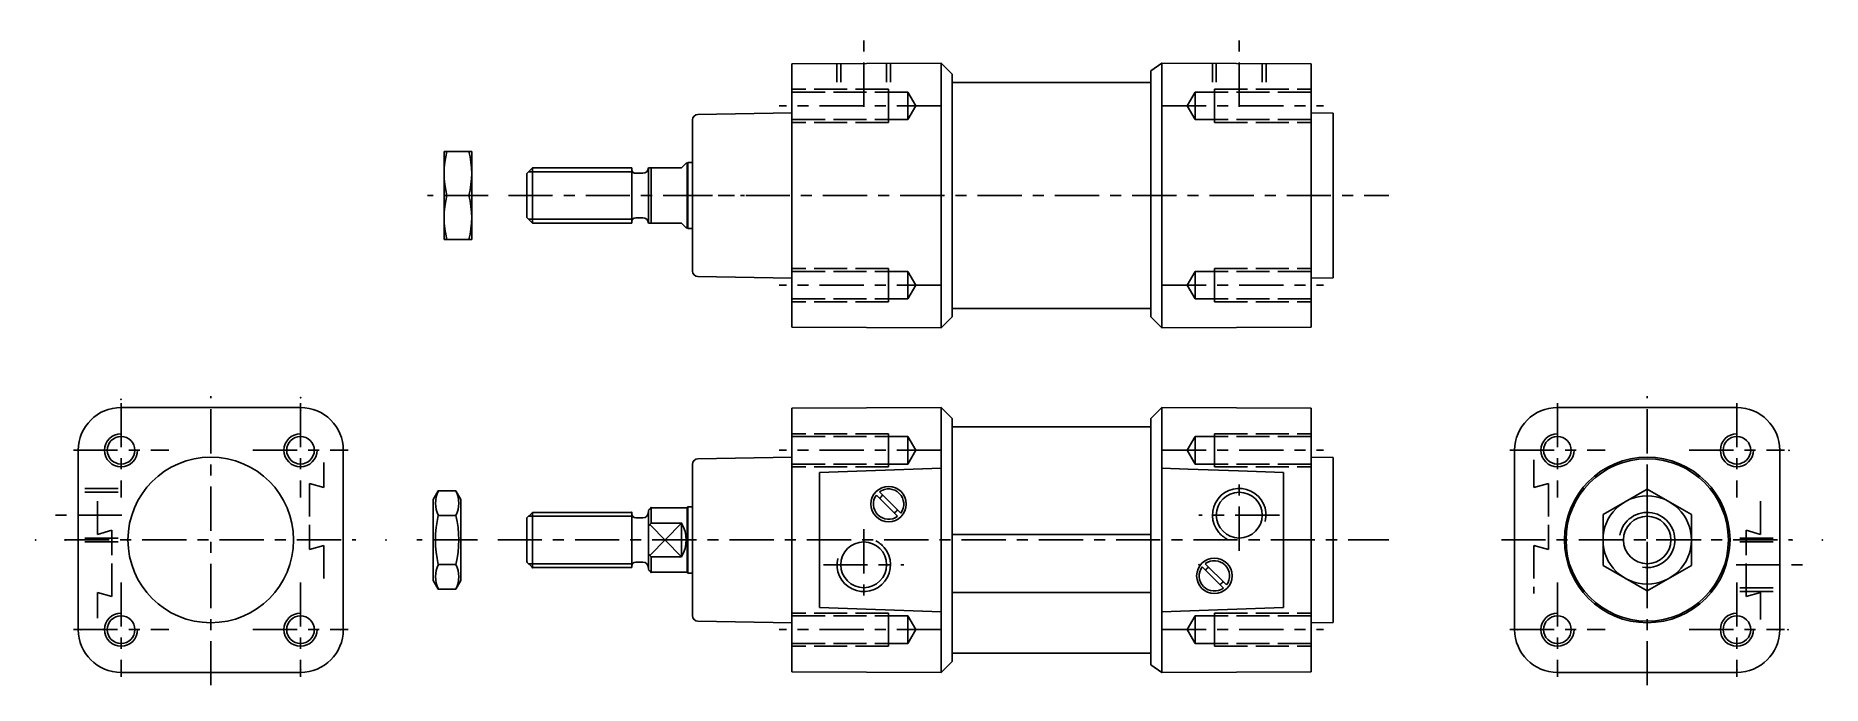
# Model space of a CAD drawing. Extents: x 1176 to 1499, y 968 to 1086.
import ezdxf

# ---------------------------------------------------------------- set-up
doc = ezdxf.new("R2010")
doc.units = 0
doc.header["$LTSCALE"] = 2
doc.linetypes.add('AM_ISO02W050X2', pattern=[3.75, 3, -0.75])
doc.linetypes.add('CENTER', pattern=[7, 4, -1, 1, -1])
doc.layers.add('MICRO', color=5, linetype='CONTINUOUS')

msp = doc.modelspace()

# ---------------------------------------------------------------- linework, layer by layer
at = {"layer": 'MICRO', "color": 7, "linetype": 'CENTER'}
for p, q in [((1325.53, 1073.08), (1325.53, 1085.96)), ((1393.53, 1073.08), (1393.53, 1085.96)), ((1339.53, 1073.26), (1310.24, 1073.26)), ((1379.53, 1073.26), (1408.81, 1073.26)), ((1257.53, 1057.01), (1246.53, 1057.01)), ((1261.19, 1057.01), (1303.92, 1057.01)), ((1290.15, 1057.01), (1420.6, 1057.01)), ((1339.53, 1040.76), (1310.24, 1040.76)), ((1379.53, 1040.76), (1408.81, 1040.76)), ((1191.03, 1019.4), (1191.03, 1002.29)), ((1207.28, 968.27), (1207.28, 1020.64)), ((1223.53, 1019.4), (1223.53, 1002.29)), ((1451.16, 1019.4), (1451.16, 1002.29)), ((1467.41, 968.27), (1467.41, 1020.64)), ((1483.66, 1019.4), (1483.66, 1002.29)), ((1182.41, 1010.85), (1199.66, 1010.85)), ((1214.91, 1010.85), (1232.16, 1010.85)), ((1339.53, 1010.85), (1310.24, 1010.85)), ((1379.53, 1010.85), (1408.81, 1010.85)), ((1442.54, 1010.85), (1459.79, 1010.85)), ((1475.04, 1010.85), (1492.29, 1010.85)), ((1467.41, 1006.83), (1467.41, 982.36)), ((1393.53, 992.66), (1393.53, 1005.54)), ((1191.17, 999.1), (1178.29, 999.1)), ((1325.53, 996.54), (1325.53, 983.66)), ((1400.82, 999.1), (1386.23, 999.1)), ((1180.88, 994.6), (1233.52, 994.6)), ((1255.58, 994.6), (1244.58, 994.6)), ((1259.24, 994.6), (1420.6, 994.6)), ((1441.01, 994.6), (1493.65, 994.6)), ((1455.18, 994.6), (1479.65, 994.6)), ((1318.23, 990.1), (1332.82, 990.1)), ((1483.52, 990.1), (1496.41, 990.1)), ((1191.03, 986.9), (1191.03, 969.79)), ((1223.53, 986.9), (1223.53, 969.79)), ((1451.16, 986.9), (1451.16, 969.79)), ((1483.66, 986.9), (1483.66, 969.79)), ((1182.41, 978.35), (1199.66, 978.35)), ((1214.91, 978.35), (1232.16, 978.35)), ((1339.53, 978.35), (1310.24, 978.35)), ((1379.53, 978.35), (1408.81, 978.35)), ((1442.54, 978.35), (1459.79, 978.35)), ((1475.04, 978.35), (1492.29, 978.35))]:
    msp.add_line(p, q, dxfattribs=at)
at = {"layer": 'MICRO'}
for p, q in [((1312.53, 1080.89), (1339.53, 1081.01)), ((1312.53, 1033.13), (1312.53, 1080.89)), ((1339.53, 1081.01), (1341.53, 1079.01)), ((1339.53, 1033.01), (1339.53, 1081.01)), ((1379.53, 1081.01), (1377.53, 1079.61)), ((1406.53, 1080.89), (1379.53, 1081.01)), ((1379.53, 1033.01), (1379.53, 1081.01)), ((1406.53, 1033.13), (1406.53, 1080.89)), ((1341.53, 1035.01), (1341.53, 1079.01)), ((1341.53, 1077.51), (1377.53, 1077.51)), ((1377.53, 1035.01), (1377.53, 1079.61)), ((1295.51, 1071.71), (1312.53, 1072.01)), ((1410.53, 1071.94), (1406.53, 1072.01)), ((1410.53, 1042.08), (1410.53, 1071.94)), ((1294.53, 1043.31), (1294.53, 1070.71)), ((1254.53, 1065.01), (1249.53, 1065.01)), ((1249.53, 1065.01), (1249.53, 1049.01)), ((1254.53, 1049.01), (1254.53, 1065.01)), ((1264.53, 1061.01), (1265.53, 1062.01)), ((1264.83, 1061.31), (1283.67, 1061.31)), ((1265.53, 1062.01), (1283.53, 1062.01)), ((1265.53, 1062.01), (1265.53, 1052.01)), ((1283.53, 1052.01), (1283.53, 1062.01)), ((1286.52, 1062.01), (1292.53, 1062.01)), ((1286.53, 1052.01), (1286.53, 1062.01)), ((1287.03, 1062.01), (1287.03, 1052.01)), ((1292.53, 1062.01), (1293.38, 1062.86)), ((1293.38, 1062.86), (1293.53, 1062.86)), ((1293.53, 1062.86), (1293.68, 1063.01)), ((1293.53, 1051.16), (1293.53, 1062.86)), ((1293.68, 1063.01), (1294.53, 1063.01)), ((1293.68, 1051.01), (1293.68, 1063.01)), ((1264.53, 1053.01), (1264.53, 1061.01)), ((1284.23, 1061.03), (1285.53, 1061.03)), ((1254.02, 1057.01), (1250.04, 1057.01)), ((1264.53, 1053.01), (1265.53, 1052.01)), ((1264.83, 1052.71), (1283.67, 1052.71)), ((1265.53, 1052.01), (1283.53, 1052.01)), ((1284.23, 1052.99), (1285.53, 1052.99)), ((1286.52, 1052.01), (1292.53, 1052.01)), ((1292.53, 1052.01), (1293.38, 1051.16)), ((1254.53, 1049.01), (1249.53, 1049.01)), ((1293.38, 1051.16), (1293.53, 1051.16)), ((1293.53, 1051.16), (1293.68, 1051.01)), ((1293.68, 1051.01), (1294.53, 1051.01)), ((1295.51, 1042.31), (1312.53, 1042.01)), ((1410.53, 1042.08), (1406.53, 1042.01)), ((1341.53, 1036.51), (1377.53, 1036.51)), ((1312.53, 1033.13), (1339.53, 1033.01)), ((1339.53, 1033.01), (1341.53, 1035.01)), ((1379.53, 1033.01), (1377.53, 1035.01)), ((1406.53, 1033.13), (1379.53, 1033.01)), ((1191.03, 1018.6), (1223.53, 1018.6)), ((1312.53, 1018.48), (1339.53, 1018.6)), ((1312.53, 1018.48), (1312.53, 970.71)), ((1339.53, 1018.6), (1339.53, 970.6)), ((1339.53, 1018.6), (1341.53, 1016.6)), ((1341.53, 1016.6), (1341.53, 972.6)), ((1379.53, 1018.6), (1377.53, 1016.6)), ((1377.53, 1016.6), (1377.53, 972)), ((1406.53, 1018.48), (1379.53, 1018.6)), ((1379.53, 1018.6), (1379.53, 970.6)), ((1406.53, 1018.48), (1406.53, 970.71)), ((1451.16, 1018.6), (1483.66, 1018.6)), ((1341.53, 1015.1), (1377.53, 1015.1)), ((1183.28, 978.35), (1183.28, 1010.85)), ((1231.28, 978.35), (1231.28, 1010.85)), ((1295.51, 1009.3), (1312.53, 1009.6)), ((1410.53, 1009.53), (1406.53, 1009.6)), ((1410.53, 1009.53), (1410.53, 979.67)), ((1443.41, 978.35), (1443.41, 1010.85)), ((1491.41, 978.35), (1491.41, 1010.85)), ((1294.53, 1008.3), (1294.53, 980.89)), ((1317.53, 1006.83), (1339.53, 1007.6)), ((1317.53, 1006.83), (1317.53, 982.37)), ((1384.3, 1007.43), (1379.53, 1007.6)), ((1393.41, 1007.11), (1384.3, 1007.43)), ((1401.53, 1006.83), (1393.41, 1007.11)), ((1401.53, 1006.83), (1401.53, 982.37)), ((1248.48, 1003.48), (1247.58, 1001.91)), ((1251.67, 1003.48), (1248.48, 1003.48)), ((1251.67, 1003.48), (1252.58, 1001.91)), ((1328.99, 1002.69), (1328.38, 1003.3)), ((1467.41, 1003.83), (1459.41, 999.22)), ((1475.41, 999.22), (1467.41, 1003.83)), ((1247.58, 987.28), (1247.58, 1001.91)), ((1252.58, 987.28), (1252.58, 1001.91)), ((1286.53, 999.95), (1287.03, 1000.45)), ((1286.53, 999.95), (1286.53, 989.25)), ((1287.03, 1000.45), (1293.53, 1000.45)), ((1287.03, 997.63), (1287.03, 1000.45)), ((1293.53, 1000.45), (1293.68, 1000.6)), ((1293.53, 1000.45), (1293.53, 988.75)), ((1293.68, 1000.6), (1294.53, 1000.6)), ((1293.68, 1000.6), (1293.68, 988.6)), ((1328.43, 1002.13), (1327.82, 1002.74)), ((1331.06, 999.5), (1328.43, 1002.13)), ((1331.62, 1000.07), (1328.99, 1002.69)), ((1332.23, 999.46), (1331.62, 1000.07)), ((1251.67, 999.04), (1248.48, 999.04)), ((1264.53, 998.6), (1265.53, 999.6)), ((1264.53, 998.6), (1264.53, 990.6)), ((1264.83, 998.9), (1283.67, 998.9)), ((1265.53, 999.6), (1283.53, 999.6)), ((1265.53, 989.6), (1265.53, 999.6)), ((1283.53, 999.6), (1283.53, 989.6)), ((1284.23, 998.62), (1285.53, 998.62)), ((1286.53, 997.13), (1287.03, 997.63)), ((1292.53, 997.63), (1286.77, 991.81)), ((1286.77, 997.38), (1292.53, 991.56)), ((1287.03, 997.63), (1292.53, 997.63)), ((1292.53, 997.63), (1292.53, 991.56)), ((1331.67, 998.89), (1331.06, 999.5)), ((1459.41, 999.22), (1459.41, 989.98)), ((1475.41, 989.98), (1475.41, 999.22)), ((1341.53, 995.6), (1377.53, 995.6)), ((1251.67, 990.15), (1248.48, 990.15)), ((1264.53, 990.6), (1265.53, 989.6)), ((1264.83, 990.3), (1283.67, 990.3)), ((1284.23, 990.58), (1285.53, 990.58)), ((1286.53, 992.06), (1287.03, 991.56)), ((1287.03, 991.56), (1292.53, 991.56)), ((1287.03, 988.75), (1287.03, 991.56)), ((1387.38, 990.3), (1387.99, 989.69)), ((1248.48, 985.71), (1247.58, 987.28)), ((1251.67, 985.71), (1252.58, 987.28)), ((1265.53, 989.6), (1283.53, 989.6)), ((1286.53, 989.25), (1287.03, 988.75)), ((1287.03, 988.75), (1293.53, 988.75)), ((1293.53, 988.75), (1293.68, 988.6)), ((1293.68, 988.6), (1294.53, 988.6)), ((1386.82, 989.74), (1387.43, 989.13)), ((1387.43, 989.13), (1390.06, 986.5)), ((1387.99, 989.69), (1390.62, 987.07)), ((1390.62, 987.07), (1391.23, 986.46)), ((1459.41, 989.98), (1467.41, 985.36)), ((1467.41, 985.36), (1475.41, 989.98)), ((1251.67, 985.71), (1248.48, 985.71)), ((1341.53, 985.1), (1377.53, 985.1)), ((1390.06, 986.5), (1390.67, 985.89)), ((1317.53, 982.37), (1339.53, 981.6)), ((1401.53, 982.37), (1379.53, 981.6)), ((1295.51, 979.89), (1312.53, 979.6)), ((1410.53, 979.67), (1406.53, 979.6)), ((1341.53, 974.1), (1377.53, 974.1)), ((1312.53, 970.71), (1339.53, 970.6)), ((1339.53, 970.6), (1341.53, 972.6)), ((1379.53, 970.6), (1377.53, 972)), ((1406.53, 970.71), (1379.53, 970.6)), ((1191.03, 970.6), (1223.53, 970.6)), ((1451.16, 970.6), (1483.66, 970.6))]:
    msp.add_line(p, q, dxfattribs=at)
at = {"layer": 'MICRO', "linetype": 'AM_ISO02W050X2'}
for p, q in [((1320.68, 1077.52), (1320.68, 1080.93)), ((1321.38, 1077.52), (1321.38, 1080.93)), ((1329.68, 1077.52), (1329.68, 1080.97)), ((1330.38, 1077.52), (1330.38, 1080.97)), ((1388.68, 1077.52), (1388.68, 1080.97)), ((1389.38, 1077.52), (1389.38, 1080.97)), ((1397.68, 1077.52), (1397.68, 1080.93)), ((1398.38, 1077.52), (1398.38, 1080.93)), ((1330.03, 1076.26), (1312.53, 1076.26)), ((1333.53, 1075.76), (1312.53, 1075.76)), ((1330.03, 1070.26), (1330.03, 1076.26)), ((1330.03, 1076.26), (1330.03, 1070.26)), ((1333.53, 1075.76), (1333.53, 1070.76)), ((1333.53, 1075.76), (1334.97, 1073.26)), ((1385.53, 1075.76), (1384.08, 1073.26)), ((1385.53, 1075.76), (1406.53, 1075.76)), ((1385.53, 1075.76), (1385.53, 1070.76)), ((1389.03, 1076.26), (1406.53, 1076.26)), ((1389.03, 1070.26), (1389.03, 1076.26)), ((1389.03, 1076.26), (1389.03, 1070.26)), ((1333.53, 1070.76), (1334.97, 1073.26)), ((1385.53, 1070.76), (1384.08, 1073.26)), ((1333.53, 1070.76), (1312.53, 1070.76)), ((1330.03, 1070.26), (1312.53, 1070.26)), ((1385.53, 1070.76), (1406.53, 1070.76)), ((1389.03, 1070.26), (1406.53, 1070.26)), ((1330.03, 1043.76), (1312.53, 1043.76)), ((1333.53, 1043.26), (1312.53, 1043.26)), ((1330.03, 1037.76), (1330.03, 1043.76)), ((1330.03, 1037.76), (1330.03, 1043.76)), ((1333.53, 1038.26), (1333.53, 1043.26)), ((1333.53, 1043.26), (1334.97, 1040.76)), ((1385.53, 1043.26), (1384.08, 1040.76)), ((1385.53, 1043.26), (1406.53, 1043.26)), ((1385.53, 1038.26), (1385.53, 1043.26)), ((1389.03, 1043.76), (1406.53, 1043.76)), ((1389.03, 1037.76), (1389.03, 1043.76)), ((1389.03, 1037.76), (1389.03, 1043.76)), ((1333.53, 1038.26), (1334.97, 1040.76)), ((1385.53, 1038.26), (1384.08, 1040.76)), ((1333.53, 1038.26), (1312.53, 1038.26)), ((1330.03, 1037.76), (1312.53, 1037.76)), ((1385.53, 1038.26), (1406.53, 1038.26)), ((1389.03, 1037.76), (1406.53, 1037.76)), ((1330.03, 1013.85), (1312.53, 1013.85)), ((1333.53, 1013.35), (1312.53, 1013.35)), ((1330.03, 1007.85), (1330.03, 1013.85)), ((1330.03, 1013.85), (1330.03, 1007.85)), ((1333.53, 1013.35), (1334.97, 1010.85)), ((1333.53, 1013.35), (1333.53, 1008.35)), ((1385.53, 1013.35), (1384.08, 1010.85)), ((1385.53, 1013.35), (1406.53, 1013.35)), ((1385.53, 1013.35), (1385.53, 1008.35)), ((1389.03, 1013.85), (1406.53, 1013.85)), ((1389.03, 1007.85), (1389.03, 1013.85)), ((1389.03, 1013.85), (1389.03, 1007.85)), ((1333.53, 1008.35), (1334.97, 1010.85)), ((1385.53, 1008.35), (1384.08, 1010.85)), ((1227.78, 1008.65), (1227.78, 1004.1)), ((1333.53, 1008.35), (1312.53, 1008.35)), ((1330.03, 1007.85), (1312.53, 1007.85)), ((1385.53, 1008.35), (1406.53, 1008.35)), ((1389.03, 1007.85), (1406.53, 1007.85)), ((1446.91, 1009.14), (1446.91, 1004.1)), ((1190.49, 1003.25), (1183.32, 1003.25)), ((1190.49, 1003.95), (1183.33, 1003.95)), ((1227.78, 1004.1), (1225.18, 1004.85)), ((1225.18, 1004.85), (1225.18, 992.85)), ((1446.91, 1004.1), (1449.51, 1004.85)), ((1449.51, 1004.85), (1449.51, 992.85)), ((1186.78, 995.6), (1186.78, 1001.97)), ((1487.91, 995.6), (1487.91, 1001.97)), ((1190.49, 994.25), (1183.32, 994.25)), ((1190.49, 994.95), (1183.33, 994.95)), ((1186.78, 995.6), (1189.38, 996.35)), ((1189.38, 984.35), (1189.38, 996.35)), ((1227.78, 993.6), (1225.18, 992.85)), ((1227.78, 993.6), (1227.78, 986.38)), ((1446.91, 993.6), (1446.91, 984.89)), ((1446.91, 993.6), (1449.51, 992.85)), ((1484.2, 994.95), (1491.41, 994.95)), ((1484.2, 994.25), (1491.41, 994.25)), ((1485.31, 984.35), (1485.31, 996.35)), ((1487.91, 995.6), (1485.31, 996.35)), ((1186.78, 980.44), (1186.78, 985.1)), ((1186.78, 985.1), (1189.38, 984.35)), ((1484.2, 985.95), (1491.41, 985.95)), ((1484.2, 985.25), (1491.41, 985.25)), ((1487.91, 985.1), (1485.31, 984.35)), ((1487.91, 980.19), (1487.91, 985.1)), ((1330.03, 981.35), (1312.53, 981.35)), ((1333.53, 980.85), (1312.53, 980.85)), ((1330.03, 975.35), (1330.03, 981.35)), ((1330.03, 975.35), (1330.03, 981.35)), ((1333.53, 975.85), (1333.53, 980.85)), ((1333.53, 980.85), (1334.97, 978.35)), ((1385.53, 980.85), (1384.08, 978.35)), ((1385.53, 980.85), (1406.53, 980.85)), ((1385.53, 975.85), (1385.53, 980.85)), ((1389.03, 981.35), (1406.53, 981.35)), ((1389.03, 975.35), (1389.03, 981.35)), ((1389.03, 975.35), (1389.03, 981.35)), ((1333.53, 975.85), (1334.97, 978.35)), ((1385.53, 975.85), (1384.08, 978.35)), ((1333.53, 975.85), (1312.53, 975.85)), ((1330.03, 975.35), (1312.53, 975.35)), ((1385.53, 975.85), (1406.53, 975.85)), ((1389.03, 975.35), (1406.53, 975.35))]:
    msp.add_line(p, q, dxfattribs=at)
at = {"layer": 'MICRO'}
for centre, radius in [((1191.03, 1010.85), 2.5), ((1223.53, 1010.85), 2.5), ((1451.16, 1010.85), 2.5), ((1483.66, 1010.85), 2.5), ((1207.28, 994.6), 15), ((1467.41, 994.6), 15), ((1467.41, 994.6), 14.7), ((1330.03, 1001.1), 3.21), ((1393.53, 999.1), 4.15), ((1467.41, 994.6), 8), ((1467.41, 994.6), 4.3), ((1325.53, 990.1), 4.15), ((1389.03, 988.1), 3.21), ((1191.03, 978.35), 2.5), ((1223.53, 978.35), 2.5), ((1451.16, 978.35), 2.5), ((1483.66, 978.35), 2.5)]:
    msp.add_circle(centre, radius, dxfattribs=at)
for centre, radius, start, end in [((1295.53, 1070.71), 1, 91, 180), ((1265.44, 1061.01), 15.91, 165.4411, 194.5589), ((1238.62, 1061.01), 15.91, 345.4411, 14.5589), ((1284.23, 1061.73), 0.7, 180, 270), ((1285.53, 1062.03), 1, 270, 358.8227), ((1265.44, 1053.01), 15.91, 165.4411, 194.5589), ((1238.62, 1053.01), 15.91, 345.4411, 14.5589), ((1284.23, 1052.29), 0.7, 90, 180), ((1285.53, 1051.99), 1, 1.1773, 90), ((1295.53, 1043.31), 1, 180, 269), ((1191.03, 1010.85), 7.75, 90, 180), ((1223.53, 1010.85), 7.75, 0, 90), ((1451.16, 1010.85), 7.75, 90, 180), ((1483.66, 1010.85), 7.75, 0, 90), ((1191.03, 1010.85), 3, 90, 0), ((1223.53, 1010.85), 3, 90, 0), ((1451.16, 1010.85), 3, 90, 0), ((1483.66, 1010.85), 3, 90, 0), ((1295.53, 1008.3), 1, 91, 180), ((1253.06, 1001.26), 5.08, 154.0912, 205.9088), ((1247.1, 1001.26), 5.08, 334.0912, 25.9088), ((1330.03, 1001.1), 2.75, 323.3636, 126.6364), ((1393.53, 999.1), 4.85, 346.0797, 220.3643), ((1330.03, 1001.1), 2.75, 143.3636, 306.6364), ((1330.03, 1001.1), 1.9, 122.8468, 147.1532), ((1330.03, 1001.1), 1.9, 302.8468, 327.1532), ((1267.54, 994.6), 19.57, 166.8779, 193.1221), ((1232.61, 994.6), 19.57, 346.8779, 13.1221), ((1284.23, 999.32), 0.7, 180, 270), ((1285.53, 999.62), 1, 270, 0), ((1287.53, 994.6), 5.85, 328.7267, 31.2733), ((1467.41, 994.6), 5, 260, 170), ((1325.53, 990.1), 4.85, 40.3643, 63.1293), ((1393.53, 999.1), 4.85, 220.3643, 243.1293), ((1253.06, 987.93), 5.08, 154.0912, 205.9088), ((1247.1, 987.93), 5.08, 334.0912, 25.9088), ((1284.23, 989.88), 0.7, 90, 180), ((1285.53, 989.58), 1, 0, 90), ((1325.53, 990.1), 4.85, 166.0797, 40.3643), ((1389.03, 988.1), 2.75, 323.3636, 126.6364), ((1389.03, 988.1), 2.75, 143.3636, 306.6364), ((1389.03, 988.1), 1.9, 122.8468, 147.1532), ((1389.03, 988.1), 1.9, 302.8468, 327.1532), ((1191.03, 978.35), 3, 90, 0), ((1223.53, 978.35), 3, 90, 0), ((1295.53, 980.89), 1, 180, 269), ((1451.16, 978.35), 3, 90, 0), ((1483.66, 978.35), 3, 90, 0), ((1191.03, 978.35), 7.75, 180, 270), ((1223.53, 978.35), 7.75, 270, 0), ((1451.16, 978.35), 7.75, 180, 270), ((1483.66, 978.35), 7.75, 270, 0)]:
    msp.add_arc(centre, radius, start, end, dxfattribs=at)
for p in [(1293.38, 1051.16), (1191.03, 1020.1), (1223.53, 1020.37), (1223.53, 1018.1), (1493.07, 1010.85), (1286.73, 1000.15), (1287.03, 1000.45), (1293.68, 1000.6), (1293.68, 1000.6), (1283.53, 999.6), (1292.53, 997.63), (1175.58, 994.6), (1180.88, 994.6), (1181.05, 994.6), (1181.05, 994.6), (1181.05, 994.6), (1238.99, 994.6), (1493.65, 994.6), (1499.12, 994.6), (1264.53, 990.6), (1386.23, 990.1), (1265.53, 989.6), (1286.73, 989.05), (1287.03, 988.75), (1293.53, 988.75), (1183.78, 978.35), (1230.78, 978.35), (1443.91, 978.35), (1490.91, 978.35), (1492.93, 978.35), (1223.53, 971.1), (1483.66, 971.1)]:
    msp.add_point(p, dxfattribs=at)

doc.saveas('drawing.dxf')
